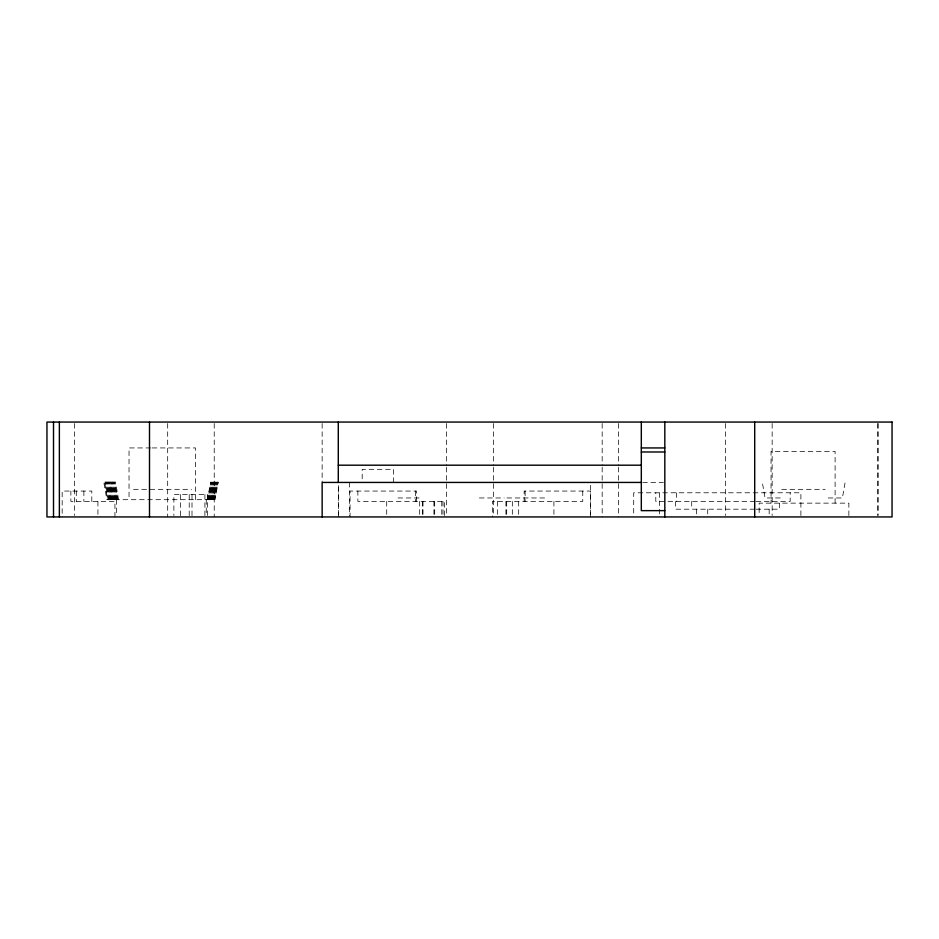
<?xml version="1.0" encoding="UTF-8"?>
<svg xmlns="http://www.w3.org/2000/svg" width="939" height="939" viewBox="0 0 939 939"><rect width="100%" height="100%" fill="white"/><g stroke="black" fill="none" stroke-linecap="round" stroke-linejoin="round"><path stroke-width="0.7" stroke-dasharray="4.7 3.52" d="M207.167 499.689L210.852 482.024L207.73 499.689M207.988 499.689L211.662 482.024L208.552 499.689M208.798 499.689L212.472 482.024L209.362 499.689M209.608 499.689L213.294 482.024L210.172 499.689M210.418 499.689L214.104 482.024L210.982 499.689M211.24 499.689L214.914 482.024L211.803 499.689M212.05 499.689L215.724 482.024L212.613 499.689M212.86 499.689L216.545 482.024L213.423 499.689M213.669 499.689L217.355 482.024L214.233 499.689M214.491 499.689L218.165 482.024L215.054 499.689L106.882 499.689L103.771 482.024L104.605 482.024L107.715 499.689M845.018 483.022L842.377 497.963L827.2 497.963M150.686 447.938L129.03 447.938L129.03 499.689M152.141 447.938L195.465 447.938L195.465 499.689M642.699 482.435L663.439 482.435M133.573 489.336L191.544 489.336M781.753 489.336L825.24 489.336M397.972 497.963L421.799 497.963M479.371 497.963L504.208 497.963M506.978 497.963L547.637 497.963M780.25 497.963L765.062 497.963L762.433 483.022M754.921 501.414L655.786 501.414L655.786 492.787M756.095 501.414L790.18 501.414L790.18 492.787M754.71 509.184L675.517 509.184L675.517 501.414M756.095 509.184L779.476 509.184L779.476 501.414M118.619 499.689L115.509 482.024L114.664 482.024L117.786 499.689M117.41 499.689L114.3 482.024L113.455 482.024L116.565 499.689M116.201 499.689L113.091 482.024L112.246 482.024L115.356 499.689M114.992 499.689L111.87 482.024L111.037 482.024L114.147 499.689M113.772 499.689L110.661 482.024L109.828 482.024L112.938 499.689M112.563 499.689L109.452 482.024L108.607 482.024L111.729 499.689M111.354 499.689L108.243 482.024L107.398 482.024L110.509 499.689M110.145 499.689L107.034 482.024L106.189 482.024L109.3 499.689M108.936 499.689L105.814 482.024L104.98 482.024L108.091 499.689M338.369 516.943L338.345 484.829L338.369 515.488M878 423.512L878 515.488M877.895 423.512L877.895 515.488M848.868 515.57L848.868 503.14L759.146 503.14L759.146 515.57M835.1 503.14L835.1 451.389L771.048 451.389L771.048 503.14M800.897 515.523L800.897 492.787L633.696 492.787L633.696 515.523M772.151 423.512L772.151 515.488M769.158 509.184L769.158 515.652M725.577 423.512L725.577 515.488M707.724 509.184L707.724 515.652M696.445 509.184L696.445 515.652M691.714 501.414L691.714 509.184M676.573 492.787L676.573 501.414M659.483 492.787L659.483 515.523M618.578 423.512L618.578 465.85M618.578 467.305L618.578 516.943M602.169 423.512L602.169 465.85M602.169 467.305L602.169 516.943M590.549 516.943L590.549 491.062L524.15 491.062L524.15 501.414M590.396 485.31L590.396 515.511M582.755 491.062L582.755 501.414L492.388 501.414L492.388 516.943M553.916 501.414L553.916 515.534M525.112 491.062L525.112 501.414M518.68 501.414L518.68 515.534M512.33 501.414L512.33 515.534M506.684 501.414L506.684 516.943M505.933 501.414L505.933 515.534M497.341 501.414L497.341 516.943M493.574 423.512L493.574 465.85M493.574 467.305L493.574 515.488M446.389 423.512L446.389 465.85M446.389 467.305L446.389 515.488M444.499 515.534L444.499 501.414L357.865 501.414L357.865 491.062M443.02 501.414L443.02 515.534M441.776 501.414L441.776 516.943M434.687 501.414L434.687 515.534M433.935 501.414L433.935 515.534M422.996 501.414L422.996 516.943M422.468 501.414L422.468 516.943M419.686 501.414L419.686 515.534M416.47 501.414L416.47 491.062L350.071 491.062L350.071 516.943M415.519 491.062L415.519 501.414M393.582 482.435L393.582 469.324L362.184 469.324L362.184 482.435M386.704 501.414L386.704 515.534M349.531 482.435L349.531 515.511M322.147 423.512L322.147 481.907M214.221 423.512L214.221 516.943M207.343 515.546L207.343 494.513L173.879 494.513L173.879 515.546M206.263 499.689L206.263 515.511M204.913 494.513L204.913 516.943M192.002 494.513L192.002 516.943M189.22 494.513L189.22 516.943M180.405 494.513L180.405 516.943M167.682 423.512L167.682 516.943M116.542 499.689L116.542 515.511M114.945 516.943L114.945 501.414L70.871 501.414L70.871 491.062M97.926 501.414L97.926 515.534M91.799 501.414L91.799 491.062L62.174 491.062L62.174 516.943M83.876 491.062L83.876 501.414M76.27 491.062L76.27 501.414M74.592 423.512L74.592 515.488"/><path stroke-width="1.41" d="M641.314 447.938L664.824 447.938M641.314 451.988L664.824 451.988M338.286 465.192L641.314 465.192M641.396 482.435L322.147 482.435L322.147 516.943M664.824 510.64L641.314 510.64L641.314 422.057M754.71 422.057L754.71 516.943M664.824 422.057L664.824 516.943M338.286 422.057L338.286 482.435M149.501 422.057L149.501 516.943M59.368 422.057L59.368 516.943M53.511 422.057L53.511 516.943M892.05 422.057L46.95 422.057L46.95 516.943L892.05 516.943L892.05 422.057"/></g></svg>
